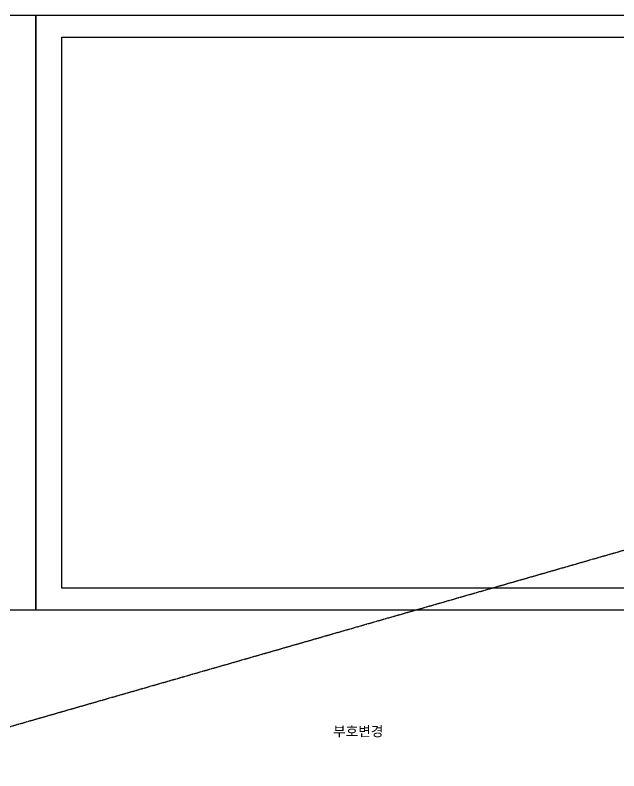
# Model space of a CAD drawing. Header units: millimetres. Extents: x 317501 to 2277231, y -321722 to 1186893.
# Drawn here: x 978099 to 1279322, y 580850 to 958128 of the extents above; entities that cross this region are included whole.
import ezdxf
from ezdxf.enums import TextEntityAlignment as Align

# ---------------------------------------------------------------- set-up
doc = ezdxf.new("R2010")
doc.units = ezdxf.units.MM
doc.header["$LTSCALE"] = 57
doc.linetypes.add('XS-지하주차장$0$HID', pattern=[2.3, 1.5, -0.8])
doc.layers.add('XS-지하주차장$0$0106', color=3, linetype='XS-지하주차장$0$HID', plot=False)
doc.layers.add('XS-지하주차장$0$DEFPOINT', color=144, linetype='Continuous', plot=False)
doc.styles.add('XS-지하주차장$0$맑은고딕', font='malgun.ttf')

msp = doc.modelspace()

# ---------------------------------------------------------------- linework, layer by layer
at = {"layer": 'XS-지하주차장$0$0106'}
msp.add_line((898598, 580849.7), (1537216.6, 764475.6), dxfattribs=at)
at = {"layer": 'XS-지하주차장$0$DEFPOINT'}
for points in [[(567911.6, 958127.6), (988411.6, 958127.6), (988411.6, 661127.6), (567911.6, 661127.6)], [(988411.6, 958127.6), (1408911.6, 958127.6), (1408911.6, 661127.6), (988411.6, 661127.6)], [(1001411.6, 947127.6), (1366411.6, 947127.6), (1366411.6, 672127.6), (1001411.6, 672127.6)]]:
    msp.add_lwpolyline(points, close=True, dxfattribs=at)

# ---------------------------------------------------------------- texts
at = {"layer": 'XS-지하주차장$0$0106', "style": 'XS-지하주차장$0$맑은고딕'}
msp.add_text('부호변경', height=5000, dxfattribs=at).set_placement((1136738.2, 600609.9), align=Align.MIDDLE_LEFT)

doc.saveas('drawing.dxf')
